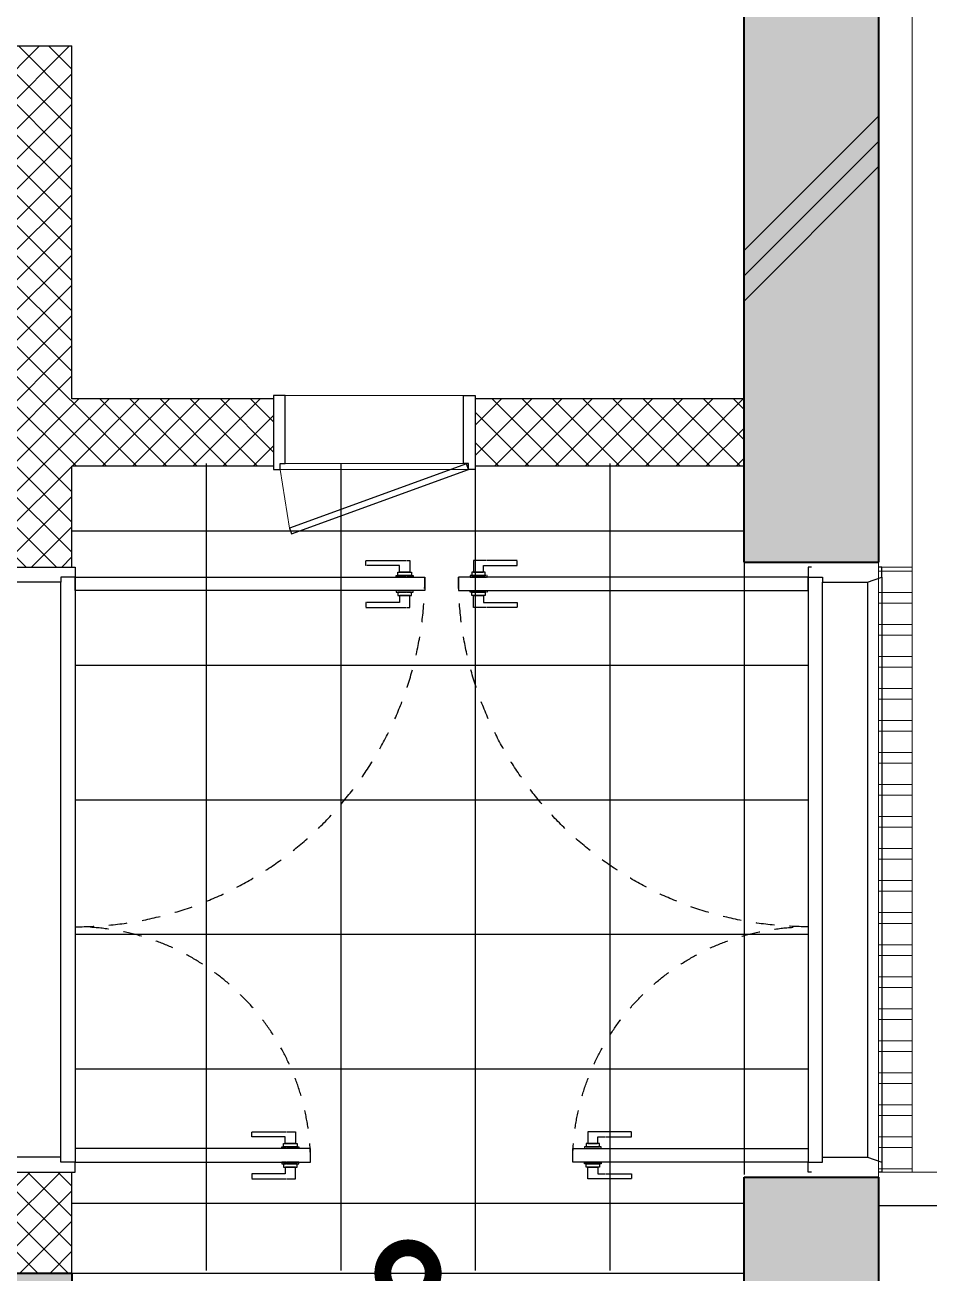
# Model space of a CAD drawing. Header units: millimetres. Extents: x 4739419 to 5837985, y 2291271 to 3446271.
# Drawn here: x 4874022 to 4876712, y 2420691 to 2424404 of the extents above; entities that cross this region are included whole.
import ezdxf

# ---------------------------------------------------------------- set-up
doc = ezdxf.new("R2010")
doc.units = ezdxf.units.MM
doc.linetypes.add('XR-평면도$0$DASHEDX2', pattern=[1.5, 1, -0.5])
doc.linetypes.add('XR-평면도$0$HID', pattern=[2, 1.1, -0.9])
doc.layers.get('0').update_dxf_attribs({"color": 255})
for name, color, linetype, lineweight in [('XR-평면도$0$A-CONC-LIN1', 9, 'Continuous', 40), ('XR-평면도$0$A-DWXM-DOOR', 9, 'Continuous', 25), ('XR-평면도$0$A-DWXM-ELEV', 9, 'Continuous', 18), ('XR-평면도$0$A-ELEV-LIN2', 9, 'Continuous', 25), ('XR-평면도$0$A-ELEV-LIN3', 9, 'Continuous', 18), ('XR-평면도$0$A-SSXM-STAIR', 9, 'Continuous', 25), ('XR-평면도$0$A-WAXM-BLOC', 9, 'Continuous', 25), ('XR-평면도$0$A-XXXX-HATC', 9, 'Continuous', 18), ('XR-평면도$0$A-XXXX-SYMB', 9, 'Continuous', 25)]:
    doc.layers.add(name, color=color, linetype=linetype, lineweight=lineweight)
doc.layers.add('XR-평면도$0$A-CONC-SOLD', color=9, linetype='Continuous')
doc.layers.add('XR-평면도$0$A-ELEV-PATT', color=9, linetype='Continuous')
pattern_1 = [(0, (4739418.8, 2291270.63), (2e-14, 95.25), []), (0, (4739450.55, 2291238.88), (2e-14, 95.25), [])]

# ---------------------------------------------------------------- blocks, each defined once
blk = doc.blocks.new('XR-평면도$0$도어_103')
at = {"layer": 'XR-평면도$0$A-DWXM-DOOR', "color": 9}
for p, q in [((30, 0), (1770, 0)), ((1755, -43), (45, -43)), ((45, -177), (1755, -177))]:
    blk.add_line(p, q, dxfattribs=at)
at = {"layer": 'XR-평면도$0$A-DWXM-DOOR'}
for points in [[(30, 1040), (70, 1040), (70, 0), (30, 0)], [(1770, 700), (1730, 700), (1730, 0), (1770, 0)]]:
    blk.add_lwpolyline(points, close=True, dxfattribs=at)
at = {"layer": 'XR-평면도$0$A-DWXM-DOOR', "color": 9, "linetype": 'XR-평면도$0$DASHEDX2', "ltscale": 2}
for points in [[(25, 955), (25, 1005), (30, 1005), (30, 955)], [(75, 955), (75, 1005), (70, 1005), (70, 955)], [(-20, 995), (15, 995), (15, 965), (-5, 965), (-5, 865), (-20, 865)], [(25, 1000), (25, 960), (15, 960), (15, 1000)], [(75, 1000), (75, 960), (85, 960), (85, 1000)], [(120, 995), (85, 995), (85, 965), (105, 965), (105, 865), (120, 865)], [(1680, 655), (1715, 655), (1715, 625), (1695, 625), (1695, 525), (1680, 525)], [(1725, 660), (1725, 620), (1715, 620), (1715, 660)], [(1725, 615), (1725, 665), (1730, 665), (1730, 615)], [(1775, 615), (1775, 665), (1770, 665), (1770, 615)], [(1775, 660), (1775, 620), (1785, 620), (1785, 660)], [(1820, 655), (1785, 655), (1785, 625), (1805, 625), (1805, 525), (1820, 525)]]:
    blk.add_lwpolyline(points, close=True, dxfattribs=at)
at = {"layer": 'XR-평면도$0$A-DWXM-DOOR', "color": 0}
for points in [[(0, -10), (0, 0), (30, 0), (30, -43), (45, -43), (45, -177), (30, -220), (0, -220), (0, -210)], [(1800, -10), (1800, 0), (1770, 0), (1770, -43), (1755, -43), (1755, -177), (1770, -220), (1800, -220), (1800, -210)]]:
    blk.add_lwpolyline(points, dxfattribs=at)
at = {"layer": 'XR-평면도$0$A-DWXM-DOOR', "color": 9}
blk.add_lwpolyline([(30, -220), (1770, -220)], dxfattribs=at)
at = {"layer": 'XR-평면도$0$A-DWXM-DOOR', "color": 1, "linetype": 'XR-평면도$0$HID', "ltscale": 50}
for centre, radius, start, end in [((30, 0), 1040, 0, 90), ((1770, 0), 700, 90, 180)]:
    blk.add_arc(centre, radius, start, end, dxfattribs=at)
blk = doc.blocks.new('XR-평면도$0$XR-평면도$0$점검용도어(190613)')
at = {"layer": 'XR-평면도$0$A-DWXM-DOOR'}
blk.add_lwpolyline([(-273.7, 222.6), (252.6, 414.1), (246.2, 431.5), (-280, 240)], close=True, dxfattribs=at)
for points in [[(-300, 240), (-280, 240), (-280, 221.5), (-265, 221.5), (-265, 20), (-300, 20), (-300, 240)], [(300, 240), (280, 240), (280, 221.5), (265, 221.5), (265, 20), (300, 20), (300, 240)]]:
    blk.add_lwpolyline(points, dxfattribs=at)
at = {"layer": 'XR-평면도$0$A-DWXM-ELEV'}
for p, q in [((252.6, 414.1), (280, 240)), ((280, 240), (-280, 240)), ((-265, 221.5), (265, 221.5)), ((-265, 20), (265, 20))]:
    blk.add_line(p, q, dxfattribs=at)
blk = doc.blocks.new('XR-평면도$0$CORE_04_기준층(220124)')
at = {"layer": 'XR-평면도$0$A-CONC-SOLD'}
h = blk.add_hatch(dxfattribs=at)
h.set_pattern_fill('CONC', color=256, scale=100, angle=180)
h.set_pattern_definition([(225, (401750.2, 745220.6), (2121.32, -2121.32), []), (225, (401750.2, 745145.6), (2121.32, -2121.32), []), (225, (401750.2, 745070.6), (2121.32, -2121.32), [])])
h.paths.add_polyline_path([(400, -2950), (400, -400), (5350, -400), (5350, -2950), (4850, -2950), (4850, -3200), (5600, -3200), (5600, -400), (9450, -400), (9450, -3485), (9850, -3485), (9850, 0), (0, 0), (0, -12400), (8200, -12400), (8200, -12000), (7450, -12000), (7450, -8350), (7200, -8350), (7200, -8750), (6800, -8750), (6800, -9000), (7200, -9000), (7200, -12000), (400, -12000), (400, -9000), (5700, -9000), (5700, -8750), (4600, -8750), (4600, -5850), (7200, -5850), (7200, -7250), (7450, -7250), (7450, -5600), (3950, -5600), (3950, -5850), (4350, -5850), (4350, -8750), (2950, -8750), (2950, -5850), (3350, -5850), (3350, -5600), (2200, -5600), (2200, -5850), (2700, -5850), (2700, -8750), (400, -8750), (400, -5850), (900, -5850), (900, -5600), (400, -5600), (400, -3200), (1000, -3200), (1000, -2950)])
h.paths.add_polyline_path([(3550, -3200), (3550, -2950), (2300, -2950), (2300, -3200)], flags=17)
h.paths.add_polyline_path([(9450, -12000), (9315, -12000), (9315, -12400), (9850, -12400), (9850, -5300), (9450, -5300)])
at = {"layer": 'XR-평면도$0$A-XXXX-HATC'}
h = blk.add_hatch(color=253, dxfattribs=at)
h.dxf.hatch_style = 1
h.paths.add_polyline_path([(0, -12400), (0, 0), (9850, 0), (9850, -3485), (9450, -3485), (9450, -400), (5600, -400), (5600, -3200), (4800, -3200), (4800, -2950), (5350, -2950), (5350, -400), (2950, -400), (400, -400), (400, -2950), (950, -2950), (950, -3200), (400, -3200), (400, -5600), (900, -5600), (900, -5850), (400, -5850), (400, -8750), (2700, -8750), (2700, -5850), (2200, -5850), (2200, -5600), (3335, -5600), (3335, -5850), (2950, -5850), (2950, -8750), (4350, -8750), (4350, -5850), (3965, -5850), (3965, -5600), (7450, -5600), (7450, -7235), (7200, -7235), (7200, -5850), (4600, -5850), (4600, -8750), (5685, -8750), (5685, -9000), (400, -9000), (400, -12000), (7200, -12000), (7200, -9000), (6815, -9000), (6815, -8750), (7200, -8750), (7200, -8365), (7450, -8365), (7450, -12000), (8185, -12000), (8185, -12400)])
h = blk.add_hatch(dxfattribs=at)
h.set_pattern_fill('ANSI37', color=256, scale=20, style=0)
h.paths.add_polyline_path([(9450, -3000), (8650, -3000), (8650, -3200), (9450, -3200)])
h.paths.add_polyline_path([(5300, -8750), (5500, -8750), (5500, -5850), (5300, -5850), (5300, -6650), (4600, -6650), (4600, -6850), (5300, -6850)])
h.paths.add_polyline_path([(7250, -2150), (7250, -3200), (8050, -3200), (8050, -3000), (7450, -3000), (7450, -1950), (5600, -1950), (5600, -2150)])
h.paths.add_polyline_path([(6650, -2150), (6650, -3000), (7250, -3000), (7250, -3200), (6650, -3200), (5600, -3200), (5600, -3000), (6450, -3000), (6450, -2150)])
h.paths.add_polyline_path([(5300, -7750), (5300, -7550), (4600, -7550), (4600, -7750)])
h = blk.add_hatch(dxfattribs=at)
h.set_pattern_fill('ANSI37', color=256, scale=20, style=0)
h.paths.add_polyline_path([(7450, -5300), (7325, -5300), (7325, -5600), (7450, -5600)])
h.paths.add_polyline_path([(7325, -5300), (7250, -5300), (7250, -5600), (7325, -5600)])
h.paths.add_polyline_path([(7450, -3200), (7325, -3200), (7325, -3500), (7450, -3500)])
h.paths.add_polyline_path([(7325, -3200), (7250, -3200), (7250, -3500), (7325, -3500)])
h = blk.add_hatch(color=253, dxfattribs=at)
h.dxf.hatch_style = 1
h.paths.add_polyline_path([(9315, -12400), (9315, -12000), (9450, -12000), (9450, -5315), (9850, -5315), (9850, -12400)])
at = {"layer": 'XR-평면도$0$A-CONC-LIN1'}
for p, q in [((9450, -3485), (9850, -3485)), ((9450, -5315), (9850, -5315))]:
    blk.add_line(p, q, dxfattribs=at)
for points in [[(8185, -12400), (0, -12400), (0, 0), (9850, 0), (9850, -3485)], [(9450, -3485), (9450, -400), (5600, -400)], [(9315, -12000), (9450, -12000), (9450, -5315)], [(9850, -5315), (9850, -12400), (9315, -12400)], [(3965, -5850), (3965, -5600), (7450, -5600), (7450, -7235)]]:
    blk.add_lwpolyline(points, dxfattribs=at)
at = {"layer": 'XR-평면도$0$A-SSXM-STAIR'}
blk.add_lwpolyline([(7450, -5600), (9450, -5600)], dxfattribs=at)
at = {"layer": 'XR-평면도$0$A-WAXM-BLOC', "ltscale": 50}
for p, q in [((5600, -1950), (7450, -1950)), ((7450, -3000), (7450, -1950)), ((7450, -3500), (7450, -3200)), ((7250, -3500), (7450, -3500)), ((7250, -5300), (7450, -5300)), ((7450, -5600), (7450, -5300))]:
    blk.add_line(p, q, dxfattribs=at)
for points in [[(8050, -3000), (8050, -3200), (7450, -3200)], [(8050, -3000), (7450, -3000)], [(9450, -3000), (8650, -3000)], [(8650, -3000), (8650, -3200)], [(9450, -3200), (8650, -3200)]]:
    blk.add_lwpolyline(points, dxfattribs=at)
at = {"layer": 'XR-평면도$0$A-XXXX-SYMB', "const_width": 150}
blk.add_lwpolyline([(8475, -5600, 1), (8425, -5600, 1)], format="xyb", close=True, dxfattribs=at)
for name, p, rotation in [('XR-평면도$0$XR-평면도$0$점검용도어(190613)', (8350, -2970), 180), ('XR-평면도$0$도어_103', (7460, -3500), 270)]:
    blk.add_blockref(name, p, dxfattribs=dict(rotation=rotation))
at = {"xscale": -1, "rotation": 90}
blk.add_blockref('XR-평면도$0$도어_103', (9640, -3500), dxfattribs=at)
blk = doc.blocks.new('XR-평면도$0$고정식램프(5F)')
at = {"layer": 'XR-평면도$0$A-ELEV-LIN2'}
blk.add_lwpolyline([(0, 7200), (0, 200), (4450, 200), (4450, 7200)], close=True, dxfattribs=at)

msp = doc.modelspace()

# ---------------------------------------------------------------- hatches: boundary and pattern name
at = {"layer": 'XR-평면도$0$A-ELEV-LIN3'}
h = msp.add_hatch(dxfattribs=at)
h.set_pattern_fill('ANSI32', color=256, scale=10, angle=315)
h.set_pattern_definition([(0, (4739418.8, 2291270.63), (2e-14, 95.25), []), (0, (4739450.55, 2291238.88), (2e-14, 95.25), [])])
h.paths.add_polyline_path([(4876661.8, 2422791.2), (4876561.8, 2422791.2), (4876561.8, 2420991.2), (4876661.8, 2420991.2)])
h = msp.add_hatch(dxfattribs=at)
h.set_pattern_fill('ANSI32', color=256, scale=10, angle=315)
h.set_pattern_definition(pattern_1)
h.paths.add_polyline_path([(4876661.8, 2422791.2), (4876561.8, 2422791.2), (4876561.8, 2420991.2), (4876661.8, 2420991.2)])
h = msp.add_hatch(dxfattribs=at)
h.set_pattern_fill('ANSI32', color=256, scale=10, angle=315)
h.set_pattern_definition(pattern_1)
h.paths.add_polyline_path([(4876661.8, 2422791.2), (4876561.8, 2422791.2), (4876561.8, 2420991.2), (4876661.8, 2420991.2)])

# ---------------------------------------------------------------- linework, layer by layer
for p, q in [((4876561.8, 2422791.2), (4876661.8, 2422791.2)), ((4876561.8, 2422791.2), (4876661.8, 2422791.2)), ((4876561.8, 2422791.2), (4876661.8, 2422791.2)), ((4876561.8, 2420991.2), (4876661.8, 2420991.2)), ((4876561.8, 2420991.2), (4876661.8, 2420991.2)), ((4876561.8, 2420991.2), (4876661.8, 2420991.2))]:
    msp.add_line(p, q, dxfattribs=at)
for points in [[(4921661.8, 2426291.2), (4921661.8, 2426891.2), (4920561.8, 2426891.2), (4920561.8, 2425391.2), (4921661.8, 2425391.2), (4921661.8, 2413891.2), (4881011.8, 2413891.2), (4881011.8, 2420891.2), (4876561.8, 2420891.2), (4876561.8, 2425391.2), (4877661.8, 2425391.2), (4877661.8, 2426891.2), (4876561.8, 2426891.2), (4876561.8, 2426291.2), (4866511.8, 2426291.2), (4866511.8, 2426891.2), (4866211.8, 2426891.2), (4866211.8, 2441591.2), (4866911.8, 2441591.2), (4866911.8, 2442991.2)], [(4921661.8, 2426291.2), (4921661.8, 2426891.2), (4920561.8, 2426891.2), (4920561.8, 2425391.2), (4921661.8, 2425391.2), (4921661.8, 2413891.2), (4881011.8, 2413891.2), (4881011.8, 2420891.2), (4876561.8, 2420891.2), (4876561.8, 2425391.2), (4877661.8, 2425391.2), (4877661.8, 2426891.2), (4876561.8, 2426891.2), (4876561.8, 2426291.2), (4866511.8, 2426291.2), (4866511.8, 2426891.2), (4866211.8, 2426891.2), (4866211.8, 2441591.2), (4866911.8, 2441591.2), (4866911.8, 2442991.2)], [(4921661.8, 2426291.2), (4921661.8, 2426891.2), (4920561.8, 2426891.2), (4920561.8, 2425391.2), (4921661.8, 2425391.2), (4921661.8, 2413891.2), (4881011.8, 2413891.2), (4881011.8, 2420891.2), (4876561.8, 2420891.2), (4876561.8, 2425391.2), (4877661.8, 2425391.2), (4877661.8, 2426891.2), (4876561.8, 2426891.2), (4876561.8, 2426291.2), (4866511.8, 2426291.2), (4866511.8, 2426891.2), (4866211.8, 2426891.2), (4866211.8, 2441591.2), (4866911.8, 2441591.2), (4866911.8, 2442991.2)], [(4921561.8, 2413991.2), (4881111.8, 2413991.2), (4881111.8, 2420991.2), (4876661.8, 2420991.2), (4876661.8, 2425291.2), (4877761.8, 2425291.2), (4877761.8, 2426991.2), (4876461.8, 2426991.2), (4876461.8, 2426391.2), (4866611.8, 2426391.2), (4866611.8, 2426991.2), (4866311.8, 2426991.2), (4866311.8, 2441491.2), (4867011.8, 2441491.2), (4867011.8, 2442991.2)], [(4921561.8, 2413991.2), (4881111.8, 2413991.2), (4881111.8, 2420991.2), (4876661.8, 2420991.2), (4876661.8, 2425291.2), (4877761.8, 2425291.2), (4877761.8, 2426991.2), (4876461.8, 2426991.2), (4876461.8, 2426391.2), (4866611.8, 2426391.2), (4866611.8, 2426991.2), (4866311.8, 2426991.2), (4866311.8, 2441491.2), (4867011.8, 2441491.2), (4867011.8, 2442991.2)], [(4921561.8, 2413991.2), (4881111.8, 2413991.2), (4881111.8, 2420991.2), (4876661.8, 2420991.2), (4876661.8, 2425291.2), (4877761.8, 2425291.2), (4877761.8, 2426991.2), (4876461.8, 2426991.2), (4876461.8, 2426391.2), (4866611.8, 2426391.2), (4866611.8, 2426991.2), (4866311.8, 2426991.2), (4866311.8, 2441491.2), (4867011.8, 2441491.2), (4867011.8, 2442991.2)]]:
    msp.add_lwpolyline(points, dxfattribs=at)
at = {"layer": 'XR-평면도$0$A-ELEV-PATT'}
for p, q in [((4874561.8, 2423098.9), (4874561.8, 2420698.9)), ((4874561.8, 2423098.9), (4874561.8, 2420698.9)), ((4874561.8, 2423098.9), (4874561.8, 2420698.9)), ((4874961.8, 2423098.9), (4874961.8, 2420698.9)), ((4874961.8, 2423098.9), (4874961.8, 2420698.9)), ((4874961.8, 2423098.9), (4874961.8, 2420698.9)), ((4875361.8, 2423098.9), (4875361.8, 2420698.9)), ((4875361.8, 2423098.9), (4875361.8, 2420698.9)), ((4875361.8, 2423098.9), (4875361.8, 2420698.9)), ((4875761.8, 2423098.9), (4875761.8, 2420698.9)), ((4875761.8, 2423098.9), (4875761.8, 2420698.9)), ((4875761.8, 2423098.9), (4875761.8, 2420698.9)), ((4874161.8, 2422898.9), (4876161.8, 2422898.9)), ((4874161.8, 2422898.9), (4876161.8, 2422898.9)), ((4874161.8, 2422898.9), (4876161.8, 2422898.9)), ((4876161.8, 2422813.9), (4876161.8, 2420983.9)), ((4876161.8, 2422813.9), (4876161.8, 2420983.9)), ((4876161.8, 2422813.9), (4876161.8, 2420983.9)), ((4874171.8, 2422498.9), (4876351.8, 2422498.9)), ((4874171.8, 2422498.9), (4876351.8, 2422498.9)), ((4874171.8, 2422498.9), (4876351.8, 2422498.9)), ((4874171.8, 2422098.9), (4876351.8, 2422098.9)), ((4874171.8, 2422098.9), (4876351.8, 2422098.9)), ((4874171.8, 2422098.9), (4876351.8, 2422098.9)), ((4874171.8, 2421698.9), (4876351.8, 2421698.9)), ((4874171.8, 2421698.9), (4876351.8, 2421698.9)), ((4874171.8, 2421698.9), (4876351.8, 2421698.9)), ((4874171.8, 2421298.9), (4876351.8, 2421298.9)), ((4874171.8, 2421298.9), (4876351.8, 2421298.9)), ((4874171.8, 2421298.9), (4876351.8, 2421298.9)), ((4874161.8, 2420898.9), (4876161.8, 2420898.9)), ((4874161.8, 2420898.9), (4876161.8, 2420898.9)), ((4874161.8, 2420898.9), (4876161.8, 2420898.9))]:
    msp.add_line(p, q, dxfattribs=at)

# ---------------------------------------------------------------- block references
msp.add_blockref('XR-평면도$0$CORE_04_기준층(220124)', (4866711.8, 2426291.2))
msp.add_blockref('XR-평면도$0$CORE_04_기준층(220124)', (4866711.8, 2426291.2))
msp.add_blockref('XR-평면도$0$CORE_04_기준층(220124)', (4866711.8, 2426291.2))
at = {"rotation": 180}
msp.add_blockref('XR-평면도$0$고정식램프(5F)', (4881011.8, 2421091.2), dxfattribs=at)
msp.add_blockref('XR-평면도$0$고정식램프(5F)', (4881011.8, 2421091.2), dxfattribs=at)
msp.add_blockref('XR-평면도$0$고정식램프(5F)', (4881011.8, 2421091.2), dxfattribs=at)

doc.saveas('drawing.dxf')
